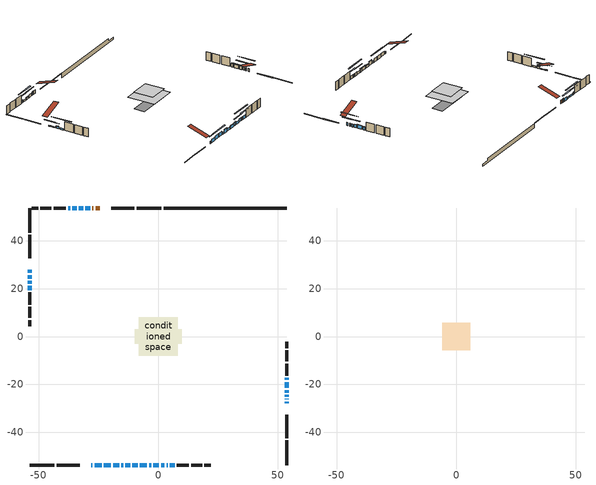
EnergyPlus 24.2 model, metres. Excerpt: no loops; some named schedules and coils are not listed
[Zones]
conditioned space
 floor outside (Floor1 construction): -1.13,-1.13 -1.13,1.13 1.13,1.13 1.13,-1.13 z1.65
 floor adiabatic (AdiabaticFloorConstruction): -8.05,-8.05 -8.05,8.05 8.05,8.05 8.05,-8.05 z4.09
 floor foundation (Slab1 construction): -9.77,-3.11 -9.77,3.11 9.77,3.11 9.77,-3.11 z-0.79
 wall outside (RimJoist1 construction): 1.27,53.71 -9.08,53.71 / -53.71,-53.71 -43.36,-53.71 / -53.71,53.71 -53.71,43.36 / 53.71,-53.71 53.71,-43.36 z1.65:1.95
 wall outside (RimJoist2 construction): -10.01,53.71 -19.67,53.71 / -42.43,-53.71 -32.77,-53.71 / -53.71,42.43 -53.71,32.77 / 53.71,-42.43 53.71,-32.77 z1.65:1.95
 wall outside (AdiabaticWallConstruction 1): -24.5,53.71 -26.17,53.71 / -27.09,53.71 -27.5,53.71 z1.65:3.68
 wall outside (AdiabaticWallConstruction): -27.94,-53.71 -27.52,-53.71 / -15.47,-53.71 -14.71,-53.71 / -53.71,23.29 -53.71,22.06 z1.65:2.87; -26.59,-53.71 -23.69,-53.71 / 53.71,-18.11 53.71,-17.29 / 4.81,-53.71 6.85,-53.71 z1.65:3.48; -22.76,-53.71 -19.77,-53.71 / -18.84,-53.71 -16.4,-53.71 / -13.78,-53.71 -11.75,-53.71 / 53.71,-21.48 53.71,-19.04 z1.65:3.68; -28.43,53.71 -30.51,53.71 z1.65:3.12; -31.44,53.71 -33.22,53.71 / -34.14,53.71 -35.92,53.71 / -53.71,21.14 -53.71,19.36 z1.65:2.51; -10.82,-53.71 -8.58,-53.71 z1.65:2.77; -7.66,-53.71 -4.71,-53.71 z1.65:3.25; -3.78,-53.71 -2.94,-53.71 z1.65:3.4; 53.71,-27.94 53.71,-27.25 / 3.53,-53.71 3.89,-53.71 / 53.71,-25.09 53.71,-24.4 z1.65:3.38; -53.71,27.94 -53.71,26.61 z1.65:2.26; -53.71,25.69 -53.71,24.21 z1.65:2.11; -2.01,-53.71 0.28,-53.71 z1.65:2.97; 53.71,-26.32 53.71,-26.01 / 53.71,-23.47 53.71,-22.4 z1.65:3.46; 1.2,-53.71 2.6,-53.71 z1.65:3.43; -36.85,53.71 -37.72,53.71 z1.65:3.05
 wall outside (Wall1 construction): -38.64,53.71 -43.71,53.71 / 7.78,-53.71 12.84,-53.71 / -53.71,18.43 -53.71,13.37 / 53.71,-16.37 53.71,-11.3 z1.65:6.53
 wall outside (Wall2 construction): -44.64,53.71 -49.26,53.71 / 13.77,-53.71 18.39,-53.71 / -53.71,12.44 -53.71,7.81 / 53.71,-10.37 53.71,-5.75 z1.65:6.53
 wall outside (Wall3 construction): -50.19,53.71 -52.78,53.71 / 19.32,-53.71 21.91,-53.71 / -53.71,6.88 -53.71,4.3 / 53.71,-4.82 53.71,-2.23 z1.65:6.53
 wall foundation (FoundationWall1 construction): 2.19,53.71,-0.79 2.19,53.71,1.65 48.56,53.71,1.65 48.56,53.71,0.35 53.71,53.71,0.35 53.71,53.71,-0.79
 window (WindowConstruction 20): -27.94,-53.71 -27.52,-53.71 z1.65:2.87
 window (WindowConstruction 7): -26.59,-53.71 -23.69,-53.71 z1.65:3.48
 window (WindowConstruction 8): -22.76,-53.71 -19.77,-53.71 z1.65:3.68
 window (WindowConstruction 9): -18.84,-53.71 -16.4,-53.71 z1.65:3.68
 window (WindowConstruction 21): -15.47,-53.71 -14.71,-53.71 z1.65:2.87
 window (WindowConstruction 10): -28.43,53.71 -30.51,53.71 z1.65:3.12
 window (WindowConstruction 11): -31.44,53.71 -33.21,53.71 z1.65:2.51
 window (WindowConstruction 12): -13.78,-53.71 -11.75,-53.71 z1.65:3.68
 window (WindowConstruction 13): -10.82,-53.71 -8.58,-53.71 z1.65:2.77
 window (WindowConstruction 14): -7.65,-53.71 -4.71,-53.71 z1.65:3.25
 window (WindowConstruction 15): -3.78,-53.71 -2.94,-53.71 z1.65:3.4
 window (WindowConstruction): 53.71,-27.94 53.71,-27.25 z1.65:3.38
 window (WindowConstruction 16): -53.71,27.94 -53.71,26.62 z1.65:2.26
 window (WindowConstruction 17): -53.71,25.69 -53.71,24.21 z1.65:2.11
 window (WindowConstruction 18): -53.71,23.28 -53.71,22.07 z1.65:2.87
 window (WindowConstruction 19): -2.01,-53.71 0.28,-53.71 z1.65:2.97
 window (WindowConstruction 22): 53.71,-26.32 53.71,-26.02 z1.65:3.45
 window (WindowConstruction 23): -34.14,53.71 -35.92,53.71 z1.65:2.51
 window (WindowConstruction 24): 1.2,-53.71 2.6,-53.71 z1.65:3.43
 window (WindowConstruction 25): 3.53,-53.71 3.89,-53.71 z1.65:3.38
 window (WindowConstruction 26): -53.71,21.14 -53.71,19.36 z1.65:2.51
 window (WindowConstruction 1): 53.71,-25.09 53.71,-24.4 z1.65:3.38
 window (WindowConstruction 2): 53.71,-23.47 53.71,-22.41 z1.65:3.45
 window (WindowConstruction 3): 53.71,-21.48 53.71,-19.04 z1.65:3.68
 window (WindowConstruction 4): 53.71,-18.11 53.71,-17.29 z1.65:3.48
 window (WindowConstruction 5): -36.85,53.71 -37.71,53.71 z1.65:3.05
 window (WindowConstruction 6): 4.81,-53.71 6.85,-53.71 z1.65:3.48
 door (Door): -24.51,53.71 -26.17,53.71 z1.65:3.68
 door (Door 1): -27.1,53.71 -27.5,53.71 z1.65:3.68
 ceiling adiabatic (AdiabaticFloorConstruction): 8.05,-8.05 8.05,8.05 -8.05,8.05 -8.05,-8.05 z4.09
attic - vented
 floor to conditioned space (Floor2 construction Reversed): -5.81,-5.81 -5.81,5.81 5.81,5.81 5.81,-5.81 z6.53
 roof outside (Roof1 construction): -23.58,53.71,6.53 -23.58,42.39,10.3 -20.6,42.39,10.3 -20.6,53.71,6.53; -28.86,-53.71,6.53 -28.86,-42.39,10.3 -31.85,-42.39,10.3 -31.85,-53.71,6.53; -53.71,28.86,6.53 -42.39,28.86,10.3 -42.39,31.85,10.3 -53.71,31.85,6.53; 53.71,-28.86,6.53 42.39,-28.86,10.3 42.39,-31.85,10.3 53.71,-31.85,6.53
shading: -21.05,-53.71 -29.23,-53.71 -29.23,-54.12 -21.05,-54.12 z6.12; -17.13,-53.71 -25.4,-53.71 -25.4,-54.12 -17.13,-54.12 z6.32; -13.76,-53.71 -21.48,-53.71 -21.48,-54.12 -13.76,-54.12 z6.32; -33.15,53.71 -25.79,53.71 -25.79,54.12 -33.15,54.12 z5.76; -33.42,53.71 -31.24,53.71 -31.24,54.12 -33.42,54.12 z2.71; -11.55,-53.71 -13.98,-53.71 -13.98,-54.12 -11.55,-54.12 z3.88; -8.38,-53.71 -11.02,-53.71 -11.02,-54.12 -8.38,-54.12 z2.97; -4.51,-53.71 -7.86,-53.71 -7.86,-54.12 -4.51,-54.12 z3.45; -2.74,-53.71 -3.98,-53.71 -3.98,-54.12 -2.74,-54.12 z3.6; 53.71,-24.61 53.71,-30.58 54.12,-30.58 54.12,-24.61 z6.02; -53.71,23.98 -53.71,30.58 -54.12,30.58 -54.12,23.98 z4.9; -53.71,21.57 -53.71,28.33 -54.12,28.33 -54.12,21.57 z4.75; -53.71,21.86 -53.71,23.49 -54.12,23.49 -54.12,21.86 z3.07; 2.91,-53.71 -4.65,-53.71 -4.65,-54.12 2.91,-54.12 z5.61; 53.71,-20.93 53.71,-31.4 54.12,-31.4 54.12,-20.93 z8.54; -41,53.71 -29.06,53.71 -29.06,54.12 -41,54.12 z7.59; 7.68,-53.71 -3.88,-53.71 -3.88,-54.12 7.68,-54.12 z8.51; 8.97,-53.71 -1.55,-53.71 -1.55,-54.12 8.97,-54.12 z8.46; -53.71,14.28 -53.71,26.22 -54.12,26.22 -54.12,14.28 z7.59; 53.71,-21.76 53.71,-27.73 54.12,-27.73 54.12,-21.76 z6.02; 53.71,-19.77 53.71,-26.11 54.12,-26.11 54.12,-19.77 z6.09; 53.71,-18.84 53.71,-21.68 54.12,-21.68 54.12,-18.84 z3.88; 53.71,-17.09 53.71,-18.31 54.12,-18.31 54.12,-17.09 z3.68; -40.35,53.71 -34.21,53.71 -34.21,54.12 -40.35,54.12 z5.69; 9.49,-53.71 2.18,-53.71 2.18,-54.12 9.49,-54.12 z6.12
[Building]
Building 1: Terrain=Suburbs
[Site:Location]
Victoria Intl AP_BC: Latitude {deg}=48.65; Longitude {deg}=-123.43; Time Zone {hr}=-8; Elevation {m}=20; Keep Site Location Information=Yes
[Site:GroundTemperature:Shallow]
8.05499, 7.06759, 6.98852, 7.45709, 9.33813, 11.2104, 12.8336, 13.8618, 13.9492, 13.1129, 11.5311, 9.71625
[Site:WaterMainsTemperature]
Calculation Method=Schedule; Temperature Schedule=mains temperature schedule
[Material] Roughness=Rough; Thermal Absorptance=0.9
Name | Thickness {m} | Conductivity {W/m-K} | Density {kg/m3} | Specific Heat {J/kg-K} | Solar Absorptance | Visible Absorptance
asphalt or fiberglass shingles | 0.00635 | 0.162714 | 1121.4 | 1465.45 | 0.4 | 0.4
ceiling loosefill ins | 0.254 | 0.0480833 | 16.02 | 1046.75 | 0.7 | 0.7
ceiling stud and cavity | 0.1397 | 0.186237 | 65.682 | 1177.47 | 0.7 | 0.7
concrete 4.0 in. | 0.1016 | 1.803125 | 2242.8 | 837.4 | 0.7 | 0.7
concrete 8.0 in. | 0.2032 | 1.803125 | 2242.8 | 837.4 | 0.7 | 0.7
door material | 0.04445 | 0.053851 | 512.64 | 1214.23 | 0.7 | 0.7
exterior vertical ins | 0.013071 | 0.029427 | 32.04 | 1214.23 | 0.7 | 0.7
floor covering | 0.0127 | 0.0433444 | 54.468 | 1339.84 | 0.6 | 0.6
floor rigid ins; rim joist rigid ins; wall rigid ins | 0.051816 | 0.029427 | 32.04 | 1214.23 | 0.7 | 0.7
floor rigid ins 1; wall rigid ins 1 | 0.512978 | 0.029427 | 32.04 | 1214.23 | 0.7 | 0.7
floor stud and cavity | 0.1397 | 0.100275 | 92.3553 | 1139.71 | 0.7 | 0.7
floor stud and cavity 1 | 0.1397 | 1.75129 | 37.0049 | 1207.88 | 0.7 | 0.7
furniture material conditioned space 1 | 0.1524 | 0.115458 | 640.8 | 1214.23 | 0.6 | 0.6
gypsum board | 0.0127 | 0.160291 | 801 | 837.4 | 0.6 | 0.6
gypsum board 1 | 0.0127 | 0.160291 | 801 | 837.4 | 0.7 | 0.7
osb sheathing 0.5 in. | 0.0127 | 0.115458 | 512.64 | 1214.23 | 0.7 | 0.7
osb sheathing 0.75 in. | 0.01905 | 0.115458 | 512.64 | 1214.23 | 0.7 | 0.7
osb sheathing 2.0 in. | 0.0508 | 0.115458 | 512.64 | 1214.23 | 0.7 | 0.7
rim joist stud and cavity | 0.0508 | 0.0451784 | 125.044 | 1163.47 | 0.6 | 0.6
rim joist stud and cavity 1 | 0.0508 | 0.0402046 | 125.044 | 1163.47 | 0.6 | 0.6
wall stud and cavity | 0.1397 | 0.251076 | 139.0536 | 1170.24 | 0.7 | 0.7
wall stud and cavity 1 | 0.1397 | 0.253483 | 139.0536 | 1170.24 | 0.7 | 0.7
wall stud and cavity 2 | 0.1397 | 0.391346 | 139.0536 | 1170.24 | 0.7 | 0.7
wall stud and cavity 3 | 0.0889 | 0.380278 | 52.3479 | 1209.89 | 0.7 | 0.7
wall stud and cavity 4 | 0.0889 | 0.391764 | 83.0341 | 1211.67 | 0.7 | 0.7
wood siding | 0.0254 | 0.102417 | 544.68 | 1172.36 | 0.4 | 0.4
wood siding 1; wood siding 2; wood siding 3 | 0.0254 | 0.102417 | 544.68 | 1172.36 | 0.7 | 0.7
[WindowMaterial:SimpleGlazingSystem]
Name | U-Factor {W/m2-K} | Solar Heat Gain Coefficient
WindowMaterial | 2.13322 | 0.6
WindowMaterial 1 | 3.8758 | 0.68
WindowMaterial 10 | 4.39931 | 0.67
WindowMaterial 11 | 3.332986 | 0.72
WindowMaterial 12 | 4.068287 | 0.69
WindowMaterial 13 | 3.73101 | 0.71
WindowMaterial 14 | 3.73556 | 0.69
WindowMaterial 15 | 4.05182 | 0.67
WindowMaterial 16 | 5.29076 | 0.62
WindowMaterial 17 | 3.667988 | 0.7
WindowMaterial 18 | 3.95075 | 0.7
WindowMaterial 19 | 2.759508 | 0.58
WindowMaterial 2 | 3.59588 | 0.7
WindowMaterial 20 | 2.77768 | 0.61
WindowMaterial 21 | 3.07293 | 0.36
WindowMaterial 22 | 3.48516 | 0.71
WindowMaterial 23 | 4.5742 | 0.63
WindowMaterial 3 | 4.02911 | 0.69
WindowMaterial 4 | 3.74237 | 0.69
WindowMaterial 5 | 5.42249 | 0.61
WindowMaterial 6 | 3.361376 | 0.72
WindowMaterial 7 | 3.28586 | 0.72
WindowMaterial 8 | 3.90476 | 0.7
WindowMaterial 9 | 3.4244 | 0.71
[Construction]
AdiabaticFloorConstruction: floor stud and cavity 1, floor rigid ins 1, osb sheathing 0.75 in., floor covering
AdiabaticWallConstruction: wood siding 2, wall rigid ins 1, wall stud and cavity 3, gypsum board
AdiabaticWallConstruction 1: wood siding 3, wall rigid ins 1, wall stud and cavity 3, gypsum board
Door; Door 1: door material
Floor1 construction: floor stud and cavity, floor rigid ins, osb sheathing 0.75 in., floor covering
Floor2 construction Reversed: gypsum board, ceiling stud and cavity, ceiling loosefill ins
FoundationWall1 construction: concrete 8.0 in., gypsum board 1
furniture construction conditioned space 1: furniture material conditioned space 1
PartitionWallConstruction: gypsum board, wall stud and cavity 4, gypsum board
RimJoist1 construction: wood siding 1, osb sheathing 2.0 in., rim joist stud and cavity
RimJoist2 construction: wood siding 1, rim joist rigid ins, osb sheathing 2.0 in., rim joist stud and cavity 1
Roof1 construction: asphalt or fiberglass shingles
Slab1 construction: concrete 4.0 in.
Wall1 construction: wood siding, wall rigid ins, osb sheathing 0.5 in., wall stud and cavity, gypsum board
Wall2 construction: wood siding, wall rigid ins, osb sheathing 0.5 in., wall stud and cavity 1, gypsum board
Wall3 construction: wood siding, wall rigid ins, osb sheathing 0.5 in., wall stud and cavity 2, gypsum board
WindowConstruction: WindowMaterial
WindowConstruction 1: WindowMaterial 1
WindowConstruction 10: WindowMaterial 9
WindowConstruction 11; WindowConstruction 23; WindowConstruction 26: WindowMaterial 10
WindowConstruction 12: WindowMaterial 11
WindowConstruction 13: WindowMaterial 12
WindowConstruction 14: WindowMaterial 13
WindowConstruction 15: WindowMaterial 14
WindowConstruction 16: WindowMaterial 15
WindowConstruction 17: WindowMaterial 16
WindowConstruction 18: WindowMaterial 17
WindowConstruction 19: WindowMaterial 18
WindowConstruction 2: WindowMaterial 2
WindowConstruction 20: WindowMaterial 19
WindowConstruction 21: WindowMaterial 20
WindowConstruction 22: WindowMaterial 21
WindowConstruction 24: WindowMaterial 22
WindowConstruction 25: WindowMaterial 23
WindowConstruction 3; WindowConstruction 9: WindowMaterial 3
WindowConstruction 4: WindowMaterial 4
WindowConstruction 5: WindowMaterial 5
WindowConstruction 6: WindowMaterial 6
WindowConstruction 7: WindowMaterial 7
WindowConstruction 8: WindowMaterial 8
[Zone] Multiplier=1; Part of Total Floor Area=Yes
Name | Volume {m3}
attic - vented | 82.5784
conditioned space | 923.2
[Space]
Name | Zone | Volume {m3}
attic - vented 1 | attic - vented | 82.5784
conditioned space 1 | conditioned space | 923.2
[ZoneInfiltration:EffectiveLeakageArea]
infil attic - vented 1: Zone or Space=attic - vented 1; Schedule=Always On Discrete; Effective Air Leakage Area {cm2}=5995.56; Stack Coefficient=0.000262222; Wind Coefficient=1.09409e-05
[ZoneMixing]
whole house fan mix: Zone or Space=attic - vented; Schedule=Always On Continuous; Design Flow Rate Calculation Method=Flow/Zone; Design Flow Rate {m3/s}=0; Source Zone or Space=conditioned space
[SurfaceProperty:ExposedFoundationPerimeter]
Slab1: Exposed Perimeter Calculation Method=TotalExposedPerimeter; Total Exposed Perimeter {m}=51.512
[InternalMass] Zone or ZoneList=conditioned space; Space or SpaceList=conditioned space 1
Name | Construction | Surface Area {m2}
furniture mass conditioned space 1 | furniture construction conditioned space 1 | 154.212
partition wall mass | PartitionWallConstruction | 385.529
[Lights]
interior lighting: Zone or ZoneList or Space or SpaceList=conditioned space 1; Schedule=interior lighting schedule; Design Level Calculation Method=LightingLevel; Lighting Level {W}=343.2; Return Air Fraction=0; Fraction Radiant=0.6; Fraction Visible=0.2; Fraction Replaceable=1
[People]
occupants: Zone or ZoneList or Space or SpaceList=conditioned space 1; Number of People Schedule=occupants schedule; Number of People Calculation Method=People; Number of People=3; Fraction Radiant=0.314171; Sensible Heat Fraction=0.56303; Activity Level Schedule=occupants activity schedule; Carbon Dioxide Generation Rate {m3/s-W}=0; Enable ASHRAE 55 Comfort Warnings=No; Mean Radiant Temperature Calculation Type=EnclosureAveraged
[ElectricEquipment] Zone or ZoneList or Space or SpaceList=conditioned space 1; Design Level Calculation Method=EquipmentLevel
Name | Schedule | Design Level {W} | Fraction Latent | Fraction Radiant | Fraction Lost
clothes dryer | clothes dryer schedule | 140.772 | 0.015 | 0.081 | 0.85
clothes washer | clothes washer schedule | 32.1985 | 0.03 | 0.162 | 0.7
cooking range | cooking range schedule | 215.147 | 0.08 | 0.432 | 0.2
dishwasher | dishwasher schedule | 66.8632 | 0.3 | 0.18 | 0.4
fridge | fridge schedule | 72.9452 | 0 | 0.6 | 0
mech vent house fan | mech vent house fan schedule | 0 | 0 | 0 | 1
mech vent house fan cfis | mech vent house fan cfis schedule | 0 | 0 | 0 | 0
misc plug loads | misc plug loads schedule | 494.7 | 0.045 | 0.513 | 0.1
whole house fan | Always On Discrete | 0 | 0 | 0 | 1
[OtherEquipment] Zone or ZoneList or Space or SpaceList=conditioned space 1; Design Level Calculation Method=EquipmentLevel
Name | Fuel Type | Schedule | Design Level {W} | Fraction Latent | Fraction Radiant | Fraction Lost
clothes dryer 1 | Electricity | clothes dryer schedule | 0 | 0.015 | 0.081 | 0.85
cooking range 1 | Electricity | cooking range schedule | 0 | 0.08 | 0.432 | 0.2
general water use latent | None | general water use schedule | 62.594 | 1 | 0 | 0
general water use sensible | None | general water use schedule | -61.6891 | 0 | 0.6 | 0
mech vent house fan latent load | None | Always On Discrete | 0 | 1 | 0 | 0
mech vent house fan sensible load | None | Always On Discrete | 0 | 0 | 0 | 0
water heater energy adjustment1 | Electricity | Always On Discrete | 0.01 | 0 | 0 | 1
[ZoneInfiltration:DesignFlowRate] Zone or ZoneList or Space or SpaceList=conditioned space 1; Schedule=Always On Discrete; Design Flow Rate Calculation Method=Flow/Zone; Design Flow Rate {m3/s}=0
infil flow; natural vent flow; whole house fan flow
[ZoneControl:Thermostat]
conditioned space Thermostat: Zone or ZoneList=conditioned space; Control Type Schedule=conditioned space Thermostat Schedule; Control 1=conditioned space temperature setpoint; Temperature Difference Between Cutout And Setpoint {deltaC}=0
[ThermostatSetpoint:DualSetpoint]
conditioned space temperature setpoint: Heating Setpoint Temperature Schedule=heating setpoint; Cooling Setpoint Temperature Schedule=cooling setpoint
[AirLoopHVAC:UnitarySystem]
unit heater unitary system: Control Type=Load; Controlling Zone or Thermostat Location=conditioned space; Dehumidification Control Type=None; Availability Schedule=Always On Discrete; Supply Fan=unit heater supply fan; Fan Placement=BlowThrough; Supply Air Fan Operating Mode Schedule=unit heater auto fan schedule; Heating Coil=unit heater htg coil; DX Heating Coil Sizing Ratio=1; Use DOAS DX Cooling Coil=No; Minimum Supply Air Temperature {C}=2; Latent Load Control=SensibleOnlyLoadControl; Cooling Supply Air Flow Rate Method=None; Heating Supply Air Flow Rate Method=SupplyAirFlowRate; Heating Supply Air Flow Rate {m3/s}=0.00141584; No Load Supply Air Flow Rate Method=SupplyAirFlowRate; No Load Supply Air Flow Rate {m3/s}=0; No Load Supply Air Flow Rate Control Set To Low Speed=Yes; Maximum Supply Air Temperature {C}=48.8889; Maximum Outdoor Dry-Bulb Temperature for Supplemental Heater Operation {C}=21; Ancillary On-Cycle Electric Power {W}=0; Ancillary Off-Cycle Electric Power {W}=0
[Zone equipment]
conditioned space: electric baseboard, unit heater unitary system
[Foundation:Kiva]
Foundation Kiva 1: Initial Indoor Air Temperature {C}=18; Wall Height Above Grade {m}=1.64997; Wall Depth Below Slab {m}=0.2032; Custom Block Material Name 1=exterior vertical ins; Custom Block Depth 1 {m}=2.43998; Custom Block X Position 1 {m}=0.2159; Custom Block Z Position 1 {m}=0
[Foundation:Kiva:Settings]
Soil Conductivity {W/m-K}=0.849921; Soil Density {kg/m3}=1842.3; Soil Specific Heat {J/kg-K}=418.7; Ground Solar Absorptivity=0.9; Ground Thermal Absorptivity=0.9; Ground Surface Roughness {m}=0.03; Far-Field Width {m}=40; Deep-Ground Boundary Condition=ZeroFlux; Deep-Ground Depth {m}=40; Minimum Cell Dimension {m}=0.2; Maximum Cell Growth Coefficient=3; Simulation Timestep=Timestep
[Exterior:Lights]
exterior lighting: Schedule=exterior lighting schedule; Design Level {W}=75.6
[EnergyManagementSystem:Sensor] Output:Variable or Output:Meter Index Key=conditioned space
Name | Output:Variable or Output:Meter
conditioned_space_clg_unmet_s | Zone Cooling Setpoint Not Met Time
conditioned_space_htg_unmet_s | Zone Heating Setpoint Not Met Time
fridge_tin_s; tin_s; tin_s_1 | Zone Mean Air Temperature
tout_s | Zone Outdoor Air Drybulb Temperature
win_s | Zone Air Humidity Ratio
[Schedule:Constant]
Name | Hourly Value
Always On Continuous; mech vent house fan schedule; mech vent house fan cfis schedule; Always On Discrete | 1
occupants activity schedule | 117.228
fridge schedule; unit heater auto fan schedule | 0
[Schedule:Week:Daily]
interior lighting schedule Week Rule - Jan1-Jan27: interior lighting schedule day, interior lighting schedule day, interior lighting schedule day, interior lighting schedule day, interior lighting schedule day, interior lighting schedule day, interior lighting schedule day, interior lighting schedule default day, interior lighting schedule default day, interior lighting schedule default day, interior lighting schedule default day, interior lighting schedule default day
interior lighting schedule Week Rule - Jan28-Feb3: interior lighting schedule day, interior lighting schedule day, interior lighting schedule day, interior lighting schedule day, interior lighting schedule day 1, interior lighting schedule day 1, interior lighting schedule day 1, interior lighting schedule default day, interior lighting schedule default day, interior lighting schedule default day, interior lighting schedule default day, interior lighting schedule default day
interior lighting schedule Week Rule - Feb4-Feb24: interior lighting schedule day 1, interior lighting schedule day 1, interior lighting schedule day 1, interior lighting schedule day 1, interior lighting schedule day 1, interior lighting schedule day 1, interior lighting schedule day 1, interior lighting schedule default day, interior lighting schedule default day, interior lighting schedule default day, interior lighting schedule default day, interior lighting schedule default day
interior lighting schedule Week Rule - Feb25-Mar3: interior lighting schedule day 1, interior lighting schedule day 1, interior lighting schedule day 1, interior lighting schedule day 1, interior lighting schedule day 2, interior lighting schedule day 2, interior lighting schedule day 2, interior lighting schedule default day, interior lighting schedule default day, interior lighting schedule default day, interior lighting schedule default day, interior lighting schedule default day
interior lighting schedule Week Rule - Mar4-Mar31: interior lighting schedule day 2, interior lighting schedule day 2, interior lighting schedule day 2, interior lighting schedule day 2, interior lighting schedule day 2, interior lighting schedule day 2, interior lighting schedule day 2, interior lighting schedule default day, interior lighting schedule default day, interior lighting schedule default day, interior lighting schedule default day, interior lighting schedule default day
interior lighting schedule Week Rule - Apr1-Apr28: interior lighting schedule day 3, interior lighting schedule day 3, interior lighting schedule day 3, interior lighting schedule day 3, interior lighting schedule day 3, interior lighting schedule day 3, interior lighting schedule day 3, interior lighting schedule default day, interior lighting schedule default day, interior lighting schedule default day, interior lighting schedule default day, interior lighting schedule default day
interior lighting schedule Week Rule - Apr29-May5: interior lighting schedule day 3, interior lighting schedule day 3, interior lighting schedule day 4, interior lighting schedule day 4, interior lighting schedule day 4, interior lighting schedule day 4, interior lighting schedule day 4, interior lighting schedule default day, interior lighting schedule default day, interior lighting schedule default day, interior lighting schedule default day, interior lighting schedule default day
interior lighting schedule Week Rule - May6-May26: interior lighting schedule day 4, interior lighting schedule day 4, interior lighting schedule day 4, interior lighting schedule day 4, interior lighting schedule day 4, interior lighting schedule day 4, interior lighting schedule day 4, interior lighting schedule default day, interior lighting schedule default day, interior lighting schedule default day, interior lighting schedule default day, interior lighting schedule default day
interior lighting schedule Week Rule - May27-Jun2: interior lighting schedule day 4, interior lighting schedule day 4, interior lighting schedule day 4, interior lighting schedule day 4, interior lighting schedule day 4, interior lighting schedule day 5, interior lighting schedule day 5, interior lighting schedule default day, interior lighting schedule default day, interior lighting schedule default day, interior lighting schedule default day, interior lighting schedule default day
interior lighting schedule Week Rule - Jun3-Jun30: interior lighting schedule day 5, interior lighting schedule day 5, interior lighting schedule day 5, interior lighting schedule day 5, interior lighting schedule day 5, interior lighting schedule day 5, interior lighting schedule day 5, interior lighting schedule default day, interior lighting schedule default day, interior lighting schedule default day, interior lighting schedule default day, interior lighting schedule default day
interior lighting schedule Week Rule - Jul1-Jul28: interior lighting schedule day 6, interior lighting schedule day 6, interior lighting schedule day 6, interior lighting schedule day 6, interior lighting schedule day 6, interior lighting schedule day 6, interior lighting schedule day 6, interior lighting schedule default day, interior lighting schedule default day, interior lighting schedule default day, interior lighting schedule default day, interior lighting schedule default day
interior lighting schedule Week Rule - Jul29-Aug4: interior lighting schedule day 6, interior lighting schedule day 6, interior lighting schedule day 6, interior lighting schedule day 7, interior lighting schedule day 7, interior lighting schedule day 7, interior lighting schedule day 7, interior lighting schedule default day, interior lighting schedule default day, interior lighting schedule default day, interior lighting schedule default day, interior lighting schedule default day
interior lighting schedule Week Rule - Aug5-Aug25: interior lighting schedule day 7, interior lighting schedule day 7, interior lighting schedule day 7, interior lighting schedule day 7, interior lighting schedule day 7, interior lighting schedule day 7, interior lighting schedule day 7, interior lighting schedule default day, interior lighting schedule default day, interior lighting schedule default day, interior lighting schedule default day, interior lighting schedule default day
interior lighting schedule Week Rule - Aug26-Sep1: interior lighting schedule day 7, interior lighting schedule day 7, interior lighting schedule day 7, interior lighting schedule day 7, interior lighting schedule day 7, interior lighting schedule day 7, interior lighting schedule day 8, interior lighting schedule default day, interior lighting schedule default day, interior lighting schedule default day, interior lighting schedule default day, interior lighting schedule default day
interior lighting schedule Week Rule - Sep2-Sep29: interior lighting schedule day 8, interior lighting schedule day 8, interior lighting schedule day 8, interior lighting schedule day 8, interior lighting schedule day 8, interior lighting schedule day 8, interior lighting schedule day 8, interior lighting schedule default day, interior lighting schedule default day, interior lighting schedule default day, interior lighting schedule default day, interior lighting schedule default day
interior lighting schedule Week Rule - Sep30-Oct6: interior lighting schedule day 8, interior lighting schedule day 9, interior lighting schedule day 9, interior lighting schedule day 9, interior lighting schedule day 9, interior lighting schedule day 9, interior lighting schedule day 9, interior lighting schedule default day, interior lighting schedule default day, interior lighting schedule default day, interior lighting schedule default day, interior lighting schedule default day
interior lighting schedule Week Rule - Oct7-Oct27: interior lighting schedule day 9, interior lighting schedule day 9, interior lighting schedule day 9, interior lighting schedule day 9, interior lighting schedule day 9, interior lighting schedule day 9, interior lighting schedule day 9, interior lighting schedule default day, interior lighting schedule default day, interior lighting schedule default day, interior lighting schedule default day, interior lighting schedule default day
interior lighting schedule Week Rule - Oct28-Nov3: interior lighting schedule day 9, interior lighting schedule day 9, interior lighting schedule day 9, interior lighting schedule day 9, interior lighting schedule day 10, interior lighting schedule day 10, interior lighting schedule day 10, interior lighting schedule default day, interior lighting schedule default day, interior lighting schedule default day, interior lighting schedule default day, interior lighting schedule default day
interior lighting schedule Week Rule - Nov4-Nov24: interior lighting schedule day 10, interior lighting schedule day 10, interior lighting schedule day 10, interior lighting schedule day 10, interior lighting schedule day 10, interior lighting schedule day 10, interior lighting schedule day 10, interior lighting schedule default day, interior lighting schedule default day, interior lighting schedule default day, interior lighting schedule default day, interior lighting schedule default day
interior lighting schedule Week Rule - Nov25-Dec1: interior lighting schedule day 10, interior lighting schedule day 10, interior lighting schedule day 10, interior lighting schedule day 10, interior lighting schedule day 10, interior lighting schedule day 10, interior lighting schedule day 11, interior lighting schedule default day, interior lighting schedule default day, interior lighting schedule default day, interior lighting schedule default day, interior lighting schedule default day
interior lighting schedule Week Rule - Dec2-Dec31: interior lighting schedule day 11, interior lighting schedule day 11, interior lighting schedule day 11, interior lighting schedule day 11, interior lighting schedule day 11, interior lighting schedule day 11, interior lighting schedule day 11, interior lighting schedule default day, interior lighting schedule default day, interior lighting schedule default day, interior lighting schedule default day, interior lighting schedule default day
occupants schedule Week Rule - Jan1-Dec31: occupants schedule day, occupants schedule day, occupants schedule day, occupants schedule day, occupants schedule day, occupants schedule day, occupants schedule day, occupants schedule default day, occupants schedule default day, occupants schedule default day, occupants schedule default day, occupants schedule default day
clothes dryer schedule Week Rule - Jan1-Dec31: clothes dryer schedule day, clothes dryer schedule day, clothes dryer schedule day, clothes dryer schedule day, clothes dryer schedule day, clothes dryer schedule day, clothes dryer schedule day, clothes dryer schedule default day, clothes dryer schedule default day, clothes dryer schedule default day, clothes dryer schedule default day, clothes dryer schedule default day
clothes washer schedule Week Rule - Jan1-Dec31: clothes washer schedule day, clothes washer schedule day, clothes washer schedule day, clothes washer schedule day, clothes washer schedule day, clothes washer schedule day, clothes washer schedule day, clothes washer schedule default day, clothes washer schedule default day, clothes washer schedule default day, clothes washer schedule default day, clothes washer schedule default day
cooking range schedule Week Rule - Jan1-Dec31: cooking range schedule day, cooking range schedule day, cooking range schedule day, cooking range schedule day, cooking range schedule day, cooking range schedule day, cooking range schedule day, cooking range schedule default day, cooking range schedule default day, cooking range schedule default day, cooking range schedule default day, cooking range schedule default day
dishwasher schedule Week Rule - Jan1-Dec31: dishwasher schedule day, dishwasher schedule day, dishwasher schedule day, dishwasher schedule day, dishwasher schedule day, dishwasher schedule day, dishwasher schedule day, dishwasher schedule default day, dishwasher schedule default day, dishwasher schedule default day, dishwasher schedule default day, dishwasher schedule default day
misc plug loads schedule Week Rule - Jan1-Dec31: misc plug loads schedule day, misc plug loads schedule day, misc plug loads schedule day, misc plug loads schedule day, misc plug loads schedule day, misc plug loads schedule day, misc plug loads schedule day, misc plug loads schedule default day, misc plug loads schedule default day, misc plug loads schedule default day, misc plug loads schedule default day, misc plug loads schedule default day
general water use schedule Week Rule - Jan1-Dec31: general water use schedule day, general water use schedule day, general water use schedule day, general water use schedule day, general water use schedule day, general water use schedule day, general water use schedule day, general water use schedule default day, general water use schedule default day, general water use schedule default day, general water use schedule default day, general water use schedule default day
exterior lighting schedule Week Rule - Jan1-Jan27: exterior lighting schedule day, exterior lighting schedule day, exterior lighting schedule day, exterior lighting schedule day, exterior lighting schedule day, exterior lighting schedule day, exterior lighting schedule day, exterior lighting schedule default day, exterior lighting schedule default day, exterior lighting schedule default day, exterior lighting schedule default day, exterior lighting schedule default day
exterior lighting schedule Week Rule - Jan28-Feb3: exterior lighting schedule day, exterior lighting schedule day, exterior lighting schedule day, exterior lighting schedule day, exterior lighting schedule day 1, exterior lighting schedule day 1, exterior lighting schedule day 1, exterior lighting schedule default day, exterior lighting schedule default day, exterior lighting schedule default day, exterior lighting schedule default day, exterior lighting schedule default day
exterior lighting schedule Week Rule - Feb4-Feb24: exterior lighting schedule day 1, exterior lighting schedule day 1, exterior lighting schedule day 1, exterior lighting schedule day 1, exterior lighting schedule day 1, exterior lighting schedule day 1, exterior lighting schedule day 1, exterior lighting schedule default day, exterior lighting schedule default day, exterior lighting schedule default day, exterior lighting schedule default day, exterior lighting schedule default day
[Schedule:Year]
interior lighting schedule: interior lighting schedule Week Rule - Jan1-Jan27, 1, 1, 1, 27, interior lighting schedule Week Rule - Jan28-Feb3, 1, 28, 2, 3, interior lighting schedule Week Rule - Feb4-Feb24, 2, 4, 2, 24, interior lighting schedule Week Rule - Feb25-Mar3, 2, 25, 3, 3, interior lighting schedule Week Rule - Mar4-Mar31, 3, 4, 3, 31, interior lighting schedule Week Rule - Apr1-Apr28, 4, 1, 4, 28, interior lighting schedule Week Rule - Apr29-May5, 4, 29, 5, 5, interior lighting schedule Week Rule - May6-May26, 5, 6, 5, 26, interior lighting schedule Week Rule - May27-Jun2, 5, 27, 6, 2, interior lighting schedule Week Rule - Jun3-Jun30, 6, 3, 6, 30, interior lighting schedule Week Rule - Jul1-Jul28, 7, 1, 7, 28, interior lighting schedule Week Rule - Jul29-Aug4, 7, 29, 8, 4, interior lighting schedule Week Rule - Aug5-Aug25, 8, 5, 8, 25, interior lighting schedule Week Rule - Aug26-Sep1, 8, 26, 9, 1, interior lighting schedule Week Rule - Sep2-Sep29, 9, 2, 9, 29, interior lighting schedule Week Rule - Sep30-Oct6, 9, 30, 10, 6, interior lighting schedule Week Rule - Oct7-Oct27, 10, 7, 10, 27, interior lighting schedule Week Rule - Oct28-Nov3, 10, 28, 11, 3, interior lighting schedule Week Rule - Nov4-Nov24, 11, 4, 11, 24, interior lighting schedule Week Rule - Nov25-Dec1, 11, 25, 12, 1, interior lighting schedule Week Rule - Dec2-Dec31, 12, 2, 12, 31
occupants schedule: occupants schedule Week Rule - Jan1-Dec31, 1, 1, 12, 31
clothes dryer schedule: clothes dryer schedule Week Rule - Jan1-Dec31, 1, 1, 12, 31
clothes washer schedule: clothes washer schedule Week Rule - Jan1-Dec31, 1, 1, 12, 31
cooking range schedule: cooking range schedule Week Rule - Jan1-Dec31, 1, 1, 12, 31
dishwasher schedule: dishwasher schedule Week Rule - Jan1-Dec31, 1, 1, 12, 31
misc plug loads schedule: misc plug loads schedule Week Rule - Jan1-Dec31, 1, 1, 12, 31
general water use schedule: general water use schedule Week Rule - Jan1-Dec31, 1, 1, 12, 31
exterior lighting schedule: exterior lighting schedule Week Rule - Jan1-Jan27, 1, 1, 1, 27, exterior lighting schedule Week Rule - Jan28-Feb3, 1, 28, 2, 3, exterior lighting schedule Week Rule - Feb4-Feb24, 2, 4, 2, 24, exterior lighting schedule Week Rule - Feb25-Mar3, 2, 25, 3, 3, exterior lighting schedule Week Rule - Mar4-Mar31, 3, 4, 3, 31, exterior lighting schedule Week Rule - Apr1-Apr28, 4, 1, 4, 28, exterior lighting schedule Week Rule - Apr29-May5, 4, 29, 5, 5, exterior lighting schedule Week Rule - May6-May26, 5, 6, 5, 26, exterior lighting schedule Week Rule - May27-Jun2, 5, 27, 6, 2, exterior lighting schedule Week Rule - Jun3-Jun30, 6, 3, 6, 30, exterior lighting schedule Week Rule - Jul1-Jul28, 7, 1, 7, 28, exterior lighting schedule Week Rule - Jul29-Aug4, 7, 29, 8, 4, exterior lighting schedule Week Rule - Aug5-Aug25, 8, 5, 8, 25, exterior lighting schedule Week Rule - Aug26-Sep1, 8, 26, 9, 1, exterior lighting schedule Week Rule - Sep2-Sep29, 9, 2, 9, 29, exterior lighting schedule Week Rule - Sep30-Oct6, 9, 30, 10, 6, exterior lighting schedule Week Rule - Oct7-Oct27, 10, 7, 10, 27, exterior lighting schedule Week Rule - Oct28-Nov3, 10, 28, 11, 3, exterior lighting schedule Week Rule - Nov4-Nov24, 11, 4, 11, 24, exterior lighting schedule Week Rule - Nov25-Dec1, 11, 25, 12, 1, exterior lighting schedule Week Rule - Dec2-Dec31, 12, 2, 12, 31
[Schedule:Compact]
conditioned space Thermostat Schedule: Through: 12/31, For: AllDays, Until: 24:00, 4
mains temperature schedule: Through: 01/01, For: AllDays, Until: 24:00, 11.3917, Through: 01/02, For: AllDays, Until: 24:00, 11.3578, Through: 01/03, For: AllDays, Until: 24:00, 11.3239, Through: 01/04, For: AllDays, Until: 24:00, 11.2911, Through: 01/05, For: AllDays, Until: 24:00, 11.2594, Through: 01/06, For: AllDays, Until: 24:00, 11.2278, Through: 01/07, For: AllDays, Until: 24:00, 11.1972, Through: 01/08, For: AllDays, Until: 24:00, 11.1672, Through: 01/09, For: AllDays, Until: 24:00, 11.1378, Through: 01/10, For: AllDays, Until: 24:00, 11.1094, Through: 01/11, For: AllDays, Until: 24:00, 11.0817, Through: 01/12, For: AllDays, Until: 24:00, 11.0544, Through: 01/13, For: AllDays, Until: 24:00, 11.0283, Through: 01/14, For: AllDays, Until: 24:00, 11.0028, Through: 01/15, For: AllDays, Until: 24:00, 10.9778, Through: 01/16, For: AllDays, Until: 24:00, 10.9539, Through: 01/17, For: AllDays, Until: 24:00, 10.9311, Through: 01/18, For: AllDays, Until: 24:00, 10.9089, Through: 01/19, For: AllDays, Until: 24:00, 10.8872, Through: 01/20, For: AllDays, Until: 24:00, 10.8661, Through: 01/21, For: AllDays, Until: 24:00, 10.8467, Through: 01/22, For: AllDays, Until: 24:00, 10.8272, Through: 01/23, For: AllDays, Until: 24:00, 10.8089, Through: 01/24, For: AllDays, Until: 24:00, 10.7917, Through: 01/25, For: AllDays, Until: 24:00, 10.775, Through: 01/26, For: AllDays, Until: 24:00, 10.7594, Through: 01/27, For: AllDays, Until: 24:00, 10.7444, Through: 01/28, For: AllDays, Until: 24:00, 10.7306, Through: 01/29, For: AllDays, Until: 24:00, 10.7172, Through: 01/30, For: AllDays, Until: 24:00, 10.705, Through: 01/31, For: AllDays, Until: 24:00, 10.6933, Through: 02/01, For: AllDays, Until: 24:00, 10.6828, Through: 02/02, For: AllDays, Until: 24:00, 10.6733, Through: 02/03, For: AllDays, Until: 24:00, 10.6644, Through: 02/04, For: AllDays, Until: 24:00, 10.6567, Through: 02/05, For: AllDays, Until: 24:00, 10.6494, Through: 02/06, For: AllDays, Until: 24:00, 10.6433, Through: 02/07, For: AllDays, Until: 24:00, 10.6378, Through: 02/08, For: AllDays, Until: 24:00, 10.6333, Through: 02/09, For: AllDays, Until: 24:00, 10.63, Through: 02/10, For: AllDays, Until: 24:00, 10.6272, Through: 02/11, For: AllDays, Until: 24:00, 10.6256, Through: 02/12, For: AllDays, Until: 24:00, 10.625, Through: 02/13, For: AllDays, Until: 24:00, 10.625, Through: 02/14, For: AllDays, Until: 24:00, 10.6256, Through: 02/15, For: AllDays, Until: 24:00, 10.6278, Through: 02/16, For: AllDays, Until: 24:00, 10.63, Through: 02/17, For: AllDays, Until: 24:00, 10.6339, Through: 02/18, For: AllDays, Until: 24:00, 10.6383, Through: 02/19, For: AllDays, Until: 24:00, 10.6439, Through: 02/20, For: AllDays, Until: 24:00, 10.65, Through: 02/21, For: AllDays, Until: 24:00, 10.6572, Through: 02/22, For: AllDays, Until: 24:00, 10.665, Through: 02/23, For: AllDays, Until: 24:00, 10.6739, Through: 02/24, For: AllDays, Until: 24:00, 10.6839, Through: 02/25, For: AllDays, Until: 24:00, 10.6944, Through: 02/26, For: AllDays, Until: 24:00, 10.7056, Through: 02/27, For: AllDays, Until: 24:00, 10.7183, Through: 02/28, For: AllDays, Until: 24:00, 10.7311, Through: 03/01, For: AllDays, Until: 24:00, 10.7456, Through: 03/02, For: AllDays, Until: 24:00, 10.7606, Through: 03/03, For: AllDays, Until: 24:00, 10.7761, Through: 03/04, For: AllDays, Until: 24:00, 10.7928, Through: 03/05, For: AllDays, Until: 24:00, 10.81, Through: 03/06, For: AllDays, Until: 24:00, 10.8283, Through: 03/07, For: AllDays, Until: 24:00, 10.8478, Through: 03/08, For: AllDays, Until: 24:00, 10.8678, Through: 03/09, For: AllDays, Until: 24:00, 10.8883, Through: 03/10, For: AllDays, Until: 24:00, 10.91, Through: 03/11, For: AllDays, Until: 24:00, 10.9322, Through: 03/12, For: AllDays, Until: 24:00, 10.9556, Through: 03/13, For: AllDays, Until: 24:00, 10.9794, Through: 03/14, For: AllDays, Until: 24:00, 11.0044, Through: 03/15, For: AllDays, Until: 24:00, 11.03, Through: 03/16, For: AllDays, Until: 24:00, 11.0561, Through: 03/17, For: AllDays, Until: 24:00, 11.0833, Through: 03/18, For: AllDays, Until: 24:00, 11.1111, Through: 03/19, For: AllDays, Until: 24:00, 11.1394, Through: 03/20, For: AllDays, Until: 24:00, 11.1689, Through: 03/21, For: AllDays, Until: 24:00, 11.1989, Through: 03/22, For: AllDays, Until: 24:00, 11.2294, Through: 03/23, For: AllDays, Until: 24:00, 11.2611, Through: 03/24, For: AllDays, Until: 24:00, 11.2933, Through: 03/25, For: AllDays, Until: 24:00, 11.3261, Through: 03/26, For: AllDays, Until: 24:00, 11.36, Through: 03/27, For: AllDays, Until: 24:00, 11.3939, Through: 03/28, For: AllDays, Until: 24:00, 11.4289, Through: 03/29, For: AllDays, Until: 24:00, 11.4644, Through: 03/30, For: AllDays, Until: 24:00, 11.5006, Through: 03/31, For: AllDays, Until: 24:00, 11.5372, Through: 04/01, For: AllDays, Until: 24:00, 11.5744, Through: 04/02, For: AllDays, Until: 24:00, 11.6128, Through: 04/03, For: AllDays, Until: 24:00, 11.6511, Through: 04/04, For: AllDays, Until: 24:00, 11.6906, Through: 04/05, For: AllDays, Until: 24:00, 11.7306, Through: 04/06, For: AllDays, Until: 24:00, 11.7706, Through: 04/07, For: AllDays, Until: 24:00, 11.8117, Through: 04/08, For: AllDays, Until: 24:00, 11.8528, Through: 04/09, For: AllDays, Until: 24:00, 11.895, Through: 04/10, For: AllDays, Until: 24:00, 11.9372, Through: 04/11, For: AllDays, Until: 24:00, 11.9806, Through: 04/12, For: AllDays, Until: 24:00, 12.0239, Through: 04/13, For: AllDays, Until: 24:00, 12.0678, Through: 04/14, For: AllDays, Until: 24:00, 12.1122, Through: 04/15, For: AllDays, Until: 24:00, 12.1572, Through: 04/16, For: AllDays, Until: 24:00, 12.2022, Through: 04/17, For: AllDays, Until: 24:00, 12.2478, Through: 04/18, For: AllDays, Until: 24:00, 12.2939, Through: 04/19, For: AllDays, Until: 24:00, 12.3406, Through: 04/20, For: AllDays, Until: 24:00, 12.3872, Through: 04/21, For: AllDays, Until: 24:00, 12.435, Through: 04/22, For: AllDays, Until: 24:00, 12.4822, Through: 04/23, For: AllDays, Until: 24:00, 12.5306, Through: 04/24, For: AllDays, Until: 24:00, 12.5783, Through: 04/25, For: AllDays, Until: 24:00, 12.6272, Through: 04/26, For: AllDays, Until: 24:00, 12.6761, Through: 04/27, For: AllDays, Until: 24:00, 12.725, Through: 04/28, For: AllDays, Until: 24:00, 12.7744, Through: 04/29, For: AllDays, Until: 24:00, 12.8244, Through: 04/30, For: AllDays, Until: 24:00, 12.8744, Through: 05/01, For: AllDays, Until: 24:00, 12.9244, Through: 05/02, For: AllDays, Until: 24:00, 12.9744, Through: 05/03, For: AllDays, Until: 24:00, 13.025, Through: 05/04, For: AllDays, Until: 24:00, 13.0761, Through: 05/05, For: AllDays, Until: 24:00, 13.1267, Through: 05/06, For: AllDays, Until: 24:00, 13.1778, Through: 05/07, For: AllDays, Until: 24:00, 13.2289, Through: 05/08, For: AllDays, Until: 24:00, 13.2806, Through: 05/09, For: AllDays, Until: 24:00, 13.3317, Through: 05/10, For: AllDays, Until: 24:00, 13.3833, Through: 05/11, For: AllDays, Until: 24:00, 13.435, Through: 05/12, For: AllDays, Until: 24:00, 13.4861, Through: 05/13, For: AllDays, Until: 24:00, 13.5378, Through: 05/14, For: AllDays, Until: 24:00, 13.5894, Through: 05/15, For: AllDays, Until: 24:00, 13.6411, Through: 05/16, For: AllDays, Until: 24:00, 13.6933, Through: 05/17, For: AllDays, Until: 24:00, 13.745, Through: 05/18, For: AllDays, Until: 24:00, 13.7961, Through: 05/19, For: AllDays, Until: 24:00, 13.8478, Through: 05/20, For: AllDays, Until: 24:00, 13.8994, Through: 05/21, For: AllDays, Until: 24:00, 13.9511, Through: 05/22, For: AllDays, Until: 24:00, 14.0022, Through: 05/23, For: AllDays, Until: 24:00, 14.0533, Through: 05/24, For: AllDays, Until: 24:00, 14.1044, Through: 05/25, For: AllDays, Until: 24:00, 14.1556, Through: 05/26, For: AllDays, Until: 24:00, 14.2061, Through: 05/27, For: AllDays, Until: 24:00, 14.2572, Through: 05/28, For: AllDays, Until: 24:00, 14.3072, Through: 05/29, For: AllDays, Until: 24:00, 14.3578, Through: 05/30, For: AllDays, Until: 24:00, 14.4078, Through: 05/31, For: AllDays, Until: 24:00, 14.4572, Through: 06/01, For: AllDays, Until: 24:00, 14.5072, Through: 06/02, For: AllDays, Until: 24:00, 14.5561, Through: 06/03, For: AllDays, Until: 24:00, 14.6056, Through: 06/04, For: AllDays, Until: 24:00, 14.6539, Through: 06/05, For: AllDays, Until: 24:00, 14.7028, Through: 06/06, For: AllDays, Until: 24:00, 14.7506, Through: 06/07, For: AllDays, Until: 24:00, 14.7983, Through: 06/08, For: AllDays, Until: 24:00, 14.8456, Through: 06/09, For: AllDays, Until: 24:00, 14.8928, Through: 06/10, For: AllDays, Until: 24:00, 14.9394, Through: 06/11, For: AllDays, Until: 24:00, 14.9861, Through: 06/12, For: AllDays, Until: 24:00, 15.0317, Through: 06/13, For: AllDays, Until: 24:00, 15.0772, Through: 06/14, For: AllDays, Until: 24:00, 15.1222, Through: 06/15, For: AllDays, Until: 24:00, 15.1672, Through: 06/16, For: AllDays, Until: 24:00, 15.2111, Through: 06/17, For: AllDays, Until: 24:00, 15.255, Through: 06/18, For: AllDays, Until: 24:00, 15.2978, Through: 06/19, For: AllDays, Until: 24:00, 15.3406, Through: 06/20, For: AllDays, Until: 24:00, 15.3828, Through: 06/21, For: AllDays, Until: 24:00, 15.4244, Through: 06/22, For: AllDays, Until: 24:00, 15.4656, Through: 06/23, For: AllDays, Until: 24:00, 15.5067, Through: 06/24, For: AllDays, Until: 24:00, 15.5467, Through: 06/25, For: AllDays, Until: 24:00, 15.5861, Through: 06/26, For: AllDays, Until: 24:00, 15.625, Through: 06/27, For: AllDays, Until: 24:00, 15.6633, Through: 06/28, For: AllDays, Until: 24:00, 15.7011, Through: 06/29, For: AllDays, Until: 24:00, 15.7378, Through: 06/30, For: AllDays, Until: 24:00, 15.7744, Through: 07/01, For: AllDays, Until: 24:00, 15.8106, Through: 07/02, For: AllDays, Until: 24:00, 15.8456, Through: 07/03, For: AllDays, Until: 24:00, 15.88, Through: 07/04, For: AllDays, Until: 24:00, 15.9139, Through: 07/05, For: AllDays, Until: 24:00, 15.9472, Through: 07/06, For: AllDays, Until: 24:00, 15.9794, Through: 07/07, For: AllDays, Until: 24:00, 16.0117, Through: 07/08, For: AllDays, Until: 24:00, 16.0428, Through: 07/09, For: AllDays, Until: 24:00, 16.0728, Through: 07/10, For: AllDays, Until: 24:00, 16.1028, Through: 07/11, For: AllDays, Until: 24:00, 16.1317, Through: 07/12, For: AllDays, Until: 24:00, 16.16, Through: 07/13, For: AllDays, Until: 24:00, 16.1872, Through: 07/14, For: AllDays, Until: 24:00, 16.2139, Through: 07/15, For: AllDays, Until: 24:00, 16.24, Through: 07/16, For: AllDays, Until: 24:00, 16.265, Through: 07/17, For: AllDays, Until: 24:00, 16.2894, Through: 07/18, For: AllDays, Until: 24:00, 16.3128, Through: 07/19, For: AllDays, Until: 24:00, 16.3356, Through: 07/20, For: AllDays, Until: 24:00, 16.3578, Through: 07/21, For: AllDays, Until: 24:00, 16.3789, Through: 07/22, For: AllDays, Until: 24:00, 16.3994, Through: 07/23, For: AllDays, Until: 24:00, 16.4189, Through: 07/24, For: AllDays, Until: 24:00, 16.4372, Through: 07/25, For: AllDays, Until: 24:00, 16.4556, Through: 07/26, For: AllDays, Until: 24:00, 16.4722, Through: 07/27, For: AllDays, Until: 24:00, 16.4883, Through: 07/28, For: AllDays, Until: 24:00, 16.5039, Through: 07/29, For: AllDays, Until: 24:00, 16.5183, Through: 07/30, For: AllDays, Until: 24:00, 16.5322, Through: 07/31, For: AllDays, Until: 24:00, 16.545, Through: 08/01, For: AllDays, Until: 24:00, 16.5567, Through: 08/02, For: AllDays, Until: 24:00, 16.5678, Through: 08/03, For: AllDays, Until: 24:00, 16.5778, Through: 08/04, For: AllDays, Until: 24:00, 16.5872, Through: 08/05, For: AllDays, Until: 24:00, 16.5956, Through: 08/06, For: AllDays, Until: 24:00, 16.6033, Through: 08/07, For: AllDays, Until: 24:00, 16.61, Through: 08/08, For: AllDays, Until: 24:00, 16.6156, Through: 08/09, For: AllDays, Until: 24:00, 16.6206, Through: 08/10, For: AllDays, Until: 24:00, 16.6244, Through: 08/11, For: AllDays, Until: 24:00, 16.6278, Through: 08/12, For: AllDays, Until: 24:00, 16.63, Through: 08/13, For: AllDays, Until: 24:00, 16.6317, Through: 08/14, For: AllDays, Until: 24:00, 16.6317, Through: 08/15, For: AllDays, Until: 24:00, 16.6317, Through: 08/16, For: AllDays, Until: 24:00, 16.63, Through: 08/17, For: AllDays, Until: 24:00, 16.6278, Through: 08/18, For: AllDays, Until: 24:00, 16.625, Through: 08/19, For: AllDays, Until: 24:00, 16.6211, Through: 08/20, For: AllDays, Until: 24:00, 16.6161, Through: 08/21, For: AllDays, Until: 24:00, 16.61, Through: 08/22, For: AllDays, Until: 24:00, 16.6039, Through: 08/23, For: AllDays, Until: 24:00, 16.5961, Through: 08/24, For: AllDays, Until: 24:00, 16.5878, Through: 08/25, For: AllDays, Until: 24:00, 16.5783, Through: 08/26, For: AllDays, Until: 24:00, 16.5683, Through: 08/27, For: AllDays, Until: 24:00, 16.5572, Through: 08/28, For: AllDays, Until: 24:00, 16.5456, Through: 08/29, For: AllDays, Until: 24:00, 16.5328, Through: 08/30, For: AllDays, Until: 24:00, 16.5189, Through: 08/31, For: AllDays, Until: 24:00, 16.5044, Through: 09/01, For: AllDays, Until: 24:00, 16.4894, Through: 09/02, For: AllDays, Until: 24:00, 16.4733, Through: 09/03, For: AllDays, Until: 24:00, 16.4561, Through: 09/04, For: AllDays, Until: 24:00, 16.4383, Through: 09/05, For: AllDays, Until: 24:00, 16.4194, Through: 09/06, For: AllDays, Until: 24:00, 16.4, Through: 09/07, For: AllDays, Until: 24:00, 16.38, Through: 09/08, For: AllDays, Until: 24:00, 16.3589, Through: 09/09, For: AllDays, Until: 24:00, 16.3367, Through: 09/10, For: AllDays, Until: 24:00, 16.3139, Through: 09/11, For: AllDays, Until: 24:00, 16.2906, Through: 09/12, For: AllDays, Until: 24:00, 16.2661, Through: 09/13, For: AllDays, Until: 24:00, 16.2411, Through: 09/14, For: AllDays, Until: 24:00, 16.215, Through: 09/15, For: AllDays, Until: 24:00, 16.1883, Through: 09/16, For: AllDays, Until: 24:00, 16.1611, Through: 09/17, For: AllDays, Until: 24:00, 16.1328, Through: 09/18, For: AllDays, Until: 24:00, 16.1039, Through: 09/19, For: AllDays, Until: 24:00, 16.0744, Through: 09/20, For: AllDays, Until: 24:00, 16.0439, Through: 09/21, For: AllDays, Until: 24:00, 16.0128, Through: 09/22, For: AllDays, Until: 24:00, 15.9811, Through: 09/23, For: AllDays, Until: 24:00, 15.9489, Through: 09/24, For: AllDays, Until: 24:00, 15.9156, Through: 09/25, For: AllDays, Until: 24:00, 15.8817, Through: 09/26, For: AllDays, Until: 24:00, 15.8472, Through: 09/27, For: AllDays, Until: 24:00, 15.8122, Through: 09/28, For: AllDays, Until: 24:00, 15.7761, Through: 09/29, For: AllDays, Until: 24:00, 15.74, Through: 09/30, For: AllDays, Until: 24:00, 15.7028, Through: 10/01, For: AllDays, Until: 24:00, 15.665, Through: 10/02, For: AllDays, Until: 24:00, 15.6267, Through: 10/03, For: AllDays, Until: 24:00, 15.5878, Through: 10/04, For: AllDays, Until: 24:00, 15.5483, Through: 10/05, For: AllDays, Until: 24:00, 15.5083, Through: 10/06, For: AllDays, Until: 24:00, 15.4678, Through: 10/07, For: AllDays, Until: 24:00, 15.4267, Through: 10/08, For: AllDays, Until: 24:00, 15.385, Through: 10/09, For: AllDays, Until: 24:00, 15.3428, Through: 10/10, For: AllDays, Until: 24:00, 15.3, Through: 10/11, For: AllDays, Until: 24:00, 15.2572, Through: 10/12, For: AllDays, Until: 24:00, 15.2133, Through: 10/13, For: AllDays, Until: 24:00, 15.1694, Through: 10/14, For: AllDays, Until: 24:00, 15.1244, Through: 10/15, For: AllDays, Until: 24:00, 15.0794, Through: 10/16, For: AllDays, Until: 24:00, 15.0339, Through: 10/17, For: AllDays, Until: 24:00, 14.9883, Through: 10/18, For: AllDays, Until: 24:00, 14.9417, Through: 10/19, For: AllDays, Until: 24:00, 14.895, Through: 10/20, For: AllDays, Until: 24:00, 14.8483, Through: 10/21, For: AllDays, Until: 24:00, 14.8006, Through: 10/22, For: AllDays, Until: 24:00, 14.7528, Through: 10/23, For: AllDays, Until: 24:00, 14.705, Through: 10/24, For: AllDays, Until: 24:00, 14.6567, Through: 10/25, For: AllDays, Until: 24:00, 14.6078, Through: 10/26, For: AllDays, Until: 24:00, 14.5589, Through: 10/27, For: AllDays, Until: 24:00, 14.5094, Through: 10/28, For: AllDays, Until: 24:00, 14.46, Through: 10/29, For: AllDays, Until: 24:00, 14.41, Through: 10/30, For: AllDays, Until: 24:00, 14.36, Through: 10/31, For: AllDays, Until: 24:00, 14.31, Through: 11/01, For: AllDays, Until: 24:00, 14.2594, Through: 11/02, For: AllDays, Until: 24:00, 14.2089, Through: 11/03, For: AllDays, Until: 24:00, 14.1578, Through: 11/04, For: AllDays, Until: 24:00, 14.1072, Through: 11/05, For: AllDays, Until: 24:00, 14.0561, Through: 11/06, For: AllDays, Until: 24:00, 14.005, Through: 11/07, For: AllDays, Until: 24:00, 13.9533, Through: 11/08, For: AllDays, Until: 24:00, 13.9022, Through: 11/09, For: AllDays, Until: 24:00, 13.8506, Through: 11/10, For: AllDays, Until: 24:00, 13.7989, Through: 11/11, For: AllDays, Until: 24:00, 13.7472, Through: 11/12, For: AllDays, Until: 24:00, 13.6956, Through: 11/13, For: AllDays, Until: 24:00, 13.6439, Through: 11/14, For: AllDays, Until: 24:00, 13.5922, Through: 11/15, For: AllDays, Until: 24:00, 13.5406, Through: 11/16, For: AllDays, Until: 24:00, 13.4889, Through: 11/17, For: AllDays, Until: 24:00, 13.4372, Through: 11/18, For: AllDays, Until: 24:00, 13.3856, Through: 11/19, For: AllDays, Until: 24:00, 13.3344, Through: 11/20, For: AllDays, Until: 24:00, 13.2828, Through: 11/21, For: AllDays, Until: 24:00, 13.2317, Through: 11/22, For: AllDays, Until: 24:00, 13.1806, Through: 11/23, For: AllDays, Until: 24:00, 13.1294, Through: 11/24, For: AllDays, Until: 24:00, 13.0783, Through: 11/25, For: AllDays, Until: 24:00, 13.0278, Through: 11/26, For: AllDays, Until: 24:00, 12.9772, Through: 11/27, For: AllDays, Until: 24:00, 12.9267, Through: 11/28, For: AllDays, Until: 24:00, 12.8767, Through: 11/29, For: AllDays, Until: 24:00, 12.8267, Through: 11/30, For: AllDays, Until: 24:00, 12.7772, Through: 12/01, For: AllDays, Until: 24:00, 12.7278, Through: 12/02, For: AllDays, Until: 24:00, 12.6783, Through: 12/03, For: AllDays, Until: 24:00, 12.6294, Through: 12/04, For: AllDays, Until: 24:00, 12.5811, Through: 12/05, For: AllDays, Until: 24:00, 12.5328, Through: 12/06, For: AllDays, Until: 24:00, 12.4844, Through: 12/07, For: AllDays, Until: 24:00, 12.4372, Through: 12/08, For: AllDays, Until: 24:00, 12.39, Through: 12/09, For: AllDays, Until: 24:00, 12.3428, Through: 12/10, For: AllDays, Until: 24:00, 12.2967, Through: 12/11, For: AllDays, Until: 24:00, 12.25, Through: 12/12, For: AllDays, Until: 24:00, 12.2044, Through: 12/13, For: AllDays, Until: 24:00, 12.1594, Through: 12/14, For: AllDays, Until: 24:00, 12.1144, Through: 12/15, For: AllDays, Until: 24:00, 12.07, Through: 12/16, For: AllDays, Until: 24:00, 12.0261, Through: 12/17, For: AllDays, Until: 24:00, 11.9828, Through: 12/18, For: AllDays, Until: 24:00, 11.9394, Through: 12/19, For: AllDays, Until: 24:00, 11.8972, Through: 12/20, For: AllDays, Until: 24:00, 11.855, Through: 12/21, For: AllDays, Until: 24:00, 11.8133, Through: 12/22, For: AllDays, Until: 24:00, 11.7728, Through: 12/23, For: AllDays, Until: 24:00, 11.7322, Through: 12/24, For: AllDays, Until: 24:00, 11.6928, Through: 12/25, For: AllDays, Until: 24:00, 11.6533, Through: 12/26, For: AllDays, Until: 24:00, 11.6144, Through: 12/27, For: AllDays, Until: 24:00, 11.5767, Through: 12/28, For: AllDays, Until: 24:00, 11.5389, Through: 12/29, For: AllDays, Until: 24:00, 11.5022, Through: 12/30, For: AllDays, Until: 24:00, 11.4661, Through: 12/31, For: AllDays, Until: 24:00, 11.4306
